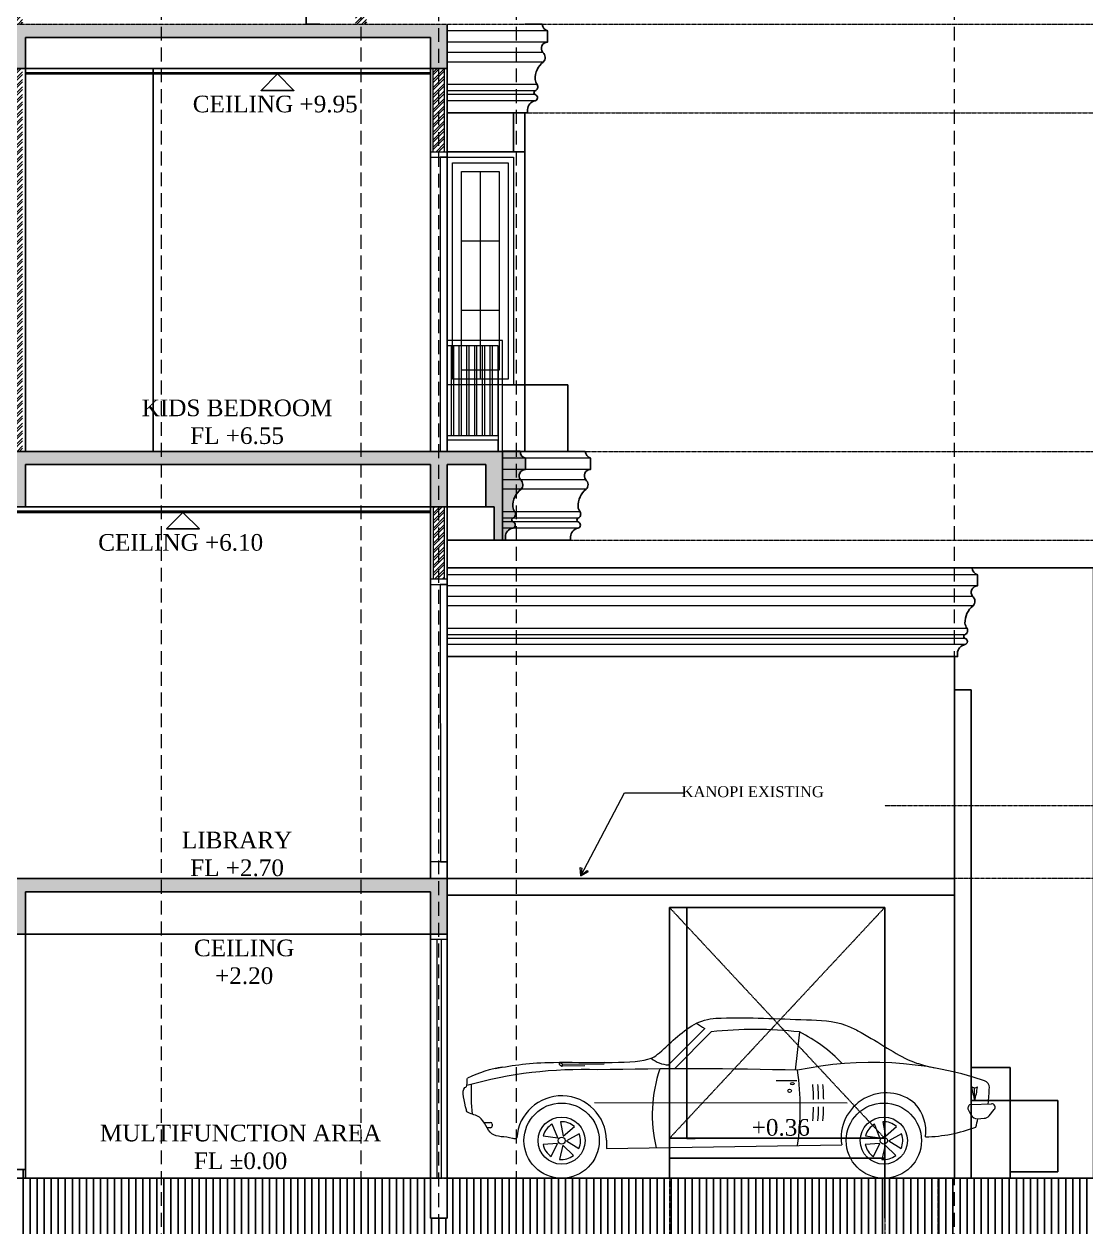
# Model space of a CAD drawing. Header units: millimetres. Extents: x -9564 to 494436, y -140371 to 4257.
# Drawn here: x 470329 to 479900, y -15362 to -4524 of the extents above; entities that cross this region are included whole.
import ezdxf

# ---------------------------------------------------------------- set-up
doc = ezdxf.new("R2010")
doc.units = ezdxf.units.MM
doc.header["$MEASUREMENT"] = 0
doc.linetypes.add('HIDDEN2', pattern=[0.1875, 0.125, -0.0625])
doc.layers.get('DEFPOINTS').update_dxf_attribs({"lineweight": 18})
for name, color, linetype, lineweight in [('09-Arsiran', 8, 'Continuous', 5), ('8', 8, 'Continuous', 5), ('AS', 8, 'HIDDEN2', 5), ('DIM', 1, 'Continuous', 5), ('DINDING', 1, 'Continuous', 20)]:
    doc.layers.add(name, color=color, linetype=linetype, lineweight=lineweight)
doc.layers.add('garis tipis', color=251, linetype='Continuous')
doc.layers.add('TEXT', color=4, linetype='Continuous')
doc.styles.add('style1', font='times.ttf', dxfattribs={"height": 0.15})
doc.styles.add('style2', font='times.ttf', dxfattribs={"height": 0.18})
doc.dimstyles.new('ISO-25', dxfattribs={"dimtxt": 0.18, "dimasz": 0.12, "dimexe": 0.1, "dimexo": 0.1, "dimgap": 0.0625, "dimtad": 1, "dimtoh": 1, "dimdec": 0, "dimlfac": 1000, "dimtxsty": 'style2', "dimblk": 'ARCHTICK', "dimcen": 0.15, "dimclrd": 1, "dimclre": 1, "dimclrt": 4, "dimadec": 0, "dimazin": 0, "dimtfac": 1, "dimtdec": 0, "dimtmove": 0, "dimatfit": 3, "dimldrblk": 'OBLIQUE', "dimfxl": 1, "dimarcsym": 0})
pattern_1 = [(95, (334578.1, -139278.485), (28.018925, 23.5106715), [3.809999, -41.909992]), (40, (334578.1, -139278.485), (-32.0036846, 22.0353416), [3.0479994, -33.5281105]), (145.451445, (334580.434, -139276.525), (-3.984759, 45.546012), [3.238001, -35.618042]), (91.1842, (334570.915, -139271.3), (44.28204, 32.390676), [5.714999, -62.864988]), (141.635558, (334574.605, -139268.6), (-1.417323, 68.56534), [4.857004, -53.427112]), (36.18415, (334570.915, -139271.3), (-1.417323, 68.56534), [4.571993, -50.291937]), (66, (334576.303, -139269.504), (35.903989, 6.9790285), [3.809999, -41.909992]), (11, (334576.303, -139269.504), (-17.307982, 34.788232), [3.0479994, -33.527994]), (116.451445, (334579.295, -139268.923), (18.596007, 41.767261), [3.238001, -35.617981]), (82.5, (334578.1, -139278.485), (-11.52109165, 12.3946804), [0, -33.1215938, 0, -34.0359936, 0, -33.6549937]), (52.5, (334578.1, -139278.485), (-4.7179446, 23.6173956), [0, -19.4055963, 0, -32.359594, 0, -12.8269976]), (12.5, (334570.089, -139286.495), (19.9855688, 18.3652357), [0, -12.6999976, 0, -39.6239925, 0, -52.57799]), (2.5, (334566.497, -139290.087), (17.3527776, 24.544474), [0, -16.509997, 0, -26.314395, 0, -37.337993])]

# ---------------------------------------------------------------- blocks, each defined once
blk = doc.blocks.new('_ArchTick')
at = {"color": 0, "linetype": 'ByBlock', "const_width": 0.15}
blk.add_lwpolyline([(-0.5, -0.5), (0.5, 0.5)], dxfattribs=at)
blk = doc.blocks.new('*D834')
at = {"color": 1, "lineweight": -2, "transparency": 16777216}
for p, q in [((472995, -1524), (472872, -1524)), ((472872, -4524), (472872, -1524)), ((472995, -4524), (472872, -4524))]:
    blk.add_line(p, q, dxfattribs=at)
at = {"layer": 'DEFPOINTS', "color": 0, "transparency": 16777216}
for p in [(472872, -1524), (472995, -1524), (472995, -4524)]:
    blk.add_point(p, dxfattribs=at)
at = {"color": 1, "lineweight": -2, "transparency": 16777216, "xscale": 0.12, "yscale": 0.12, "zscale": 0.12}
for p, rotation in [((472872, -1524), 90), ((472872, -4524), 270)]:
    blk.add_blockref('_ArchTick', p, dxfattribs=dict(at, rotation=rotation))
at = {"color": 4, "transparency": 16777216, "insert": (472872, -3024), "char_height": 0.18, "attachment_point": 5, "rotation": 90, "style": 'style2'}
blk.add_mtext('2999999', dxfattribs=at)
blk = doc.blocks.new('_Oblique')
at = {"color": 0, "linetype": 'ByBlock', "lineweight": -2}
blk.add_line((-0.5, -0.5), (0.5, 0.5), dxfattribs=at)
blk = doc.blocks.new('*D849')
at = {"color": 1, "lineweight": -2, "transparency": 16777216}
for p, q in [((478875, -9424), (479968, -9424)), ((479968, -9424), (479968, -14924)), ((480410, -14924), (479968, -14924))]:
    blk.add_line(p, q, dxfattribs=at)
at = {"layer": 'DEFPOINTS', "color": 0, "transparency": 16777216}
for p in [(478875, -9424), (479968, -14924), (480410, -14924)]:
    blk.add_point(p, dxfattribs=at)
at = {"color": 1, "lineweight": -2, "transparency": 16777216, "xscale": 0.12, "yscale": 0.12, "zscale": 0.12}
for p, rotation in [((479968, -9424), 90), ((479968, -14924), 270)]:
    blk.add_blockref('_ArchTick', p, dxfattribs=dict(at, rotation=rotation))
at = {"color": 4, "transparency": 16777216, "insert": (479968, -12174), "char_height": 0.18, "attachment_point": 5, "rotation": 90, "style": 'style2'}
blk.add_mtext('5499999', dxfattribs=at)
blk = doc.blocks.new('*D950')
at = {"color": 1, "lineweight": -2, "transparency": 16777216}
for p, q in [((479216, -14224), (479647, -14224)), ((479647, -14224), (479647, -14866)), ((479216, -14866), (479647, -14866))]:
    blk.add_line(p, q, dxfattribs=at)
at = {"layer": 'DEFPOINTS', "color": 0, "transparency": 16777216}
for p in [(479216, -14224), (479216, -14866), (479647, -14866)]:
    blk.add_point(p, dxfattribs=at)
at = {"color": 1, "lineweight": -2, "transparency": 16777216, "xscale": 0.12, "yscale": 0.12, "zscale": 0.12}
for p, rotation in [((479647, -14224), 90), ((479647, -14866), 270)]:
    blk.add_blockref('_ArchTick', p, dxfattribs=dict(at, rotation=rotation))
at = {"color": 4, "transparency": 16777216, "insert": (479647, -14545), "char_height": 0.18, "attachment_point": 5, "rotation": 90, "style": 'style2'}
blk.add_mtext('642382', dxfattribs=at)
blk = doc.blocks.new('*D951')
at = {"color": 1, "lineweight": -2, "transparency": 16777216}
for p, q in [((478866, -14223), (478866, -13924)), ((479216, -13924), (478866, -13924)), ((479216, -14223), (479216, -13924))]:
    blk.add_line(p, q, dxfattribs=at)
at = {"layer": 'DEFPOINTS', "color": 0, "transparency": 16777216}
for p in [(478866, -13924), (478866, -14224), (479216, -14224)]:
    blk.add_point(p, dxfattribs=at)
at = {"color": 1, "lineweight": -2, "transparency": 16777216, "xscale": 0.12, "yscale": 0.12, "zscale": 0.12, "rotation": 180}
blk.add_blockref('_ArchTick', (478866, -13924), dxfattribs=at)
at = {"color": 1, "lineweight": -2, "transparency": 16777216, "xscale": 0.12, "yscale": 0.12, "zscale": 0.12}
blk.add_blockref('_ArchTick', (479216, -13924), dxfattribs=at)
at = {"color": 4, "transparency": 16777216, "insert": (479041, -13924), "char_height": 0.18, "attachment_point": 5, "style": 'style2'}
blk.add_mtext('350000', dxfattribs=at)
blk = doc.blocks.new('*D869')
at = {"color": 1, "lineweight": -2, "transparency": 16777216}
for p, q in [((476379, -12484), (476302, -12484)), ((476302, -14564), (476302, -12484)), ((476379, -14564), (476302, -14564))]:
    blk.add_line(p, q, dxfattribs=at)
at = {"layer": 'DEFPOINTS', "color": 0, "transparency": 16777216}
for p in [(476302, -12484), (476379, -12484), (476379, -14564)]:
    blk.add_point(p, dxfattribs=at)
at = {"color": 1, "lineweight": -2, "transparency": 16777216, "xscale": 0.12, "yscale": 0.12, "zscale": 0.12}
for p, rotation in [((476302, -12484), 90), ((476302, -14564), 270)]:
    blk.add_blockref('_ArchTick', p, dxfattribs=dict(at, rotation=rotation))
at = {"color": 4, "transparency": 16777216, "insert": (476302, -13524), "char_height": 0.18, "attachment_point": 5, "rotation": 90, "style": 'style2'}
blk.add_mtext('2080000', dxfattribs=at)
blk = doc.blocks.new('lis 3')
at = {"true_color": 0x636466}
h = blk.add_hatch(color=251, dxfattribs=at)
h.dxf.hatch_style = 1
h.paths.add_polyline_path([(93.26, 135.846), (93.26, 135.946, -0.319918), (93.212, 136.009), (93.053, 136.009), (93.053, 135.209), (93.079, 135.209), (93.079, 135.238, -0.36498), (93.146, 135.317, 0.74874), (93.148, 135.373, -0.70461), (93.147, 135.407, 0.42104), (93.166, 135.463, -0.123299), (93.147, 135.51, -0.24485), (93.22, 135.667, 0.438632), (93.216, 135.752, -0.621787)])
blk.add_lwpolyline([(93.053, 135.209), (93.079, 135.209), (93.079, 135.238, -0.36498), (93.146, 135.317, 0.741922), (93.149, 135.373, -0.66528), (93.145, 135.406, 0.438756), (93.166, 135.463, -0.123299), (93.147, 135.51, -0.24485), (93.22, 135.667, 0.438632), (93.216, 135.752, -0.621787), (93.26, 135.846), (93.26, 135.946, -0.319918), (93.212, 136.009), (93.053, 136.009)], format="xyb", close=True)
blk = doc.blocks.new('*U332')
for p, q in [((72.93, 40.23), (85.8, 53.18)), ((75, 38.82), (88.08, 51.97)), ((119.39, 51.91), (117.92, 38.32)), ((50.13, 41.06), (34.31, 40.98)), ((43.26, 39.85), (35.15, 39.78)), ((35.3, 40.46), (50.13, 40.62)), ((111.09, 34.73), (118.48, 34.64)), ((46.65, 26.83), (136.29, 26.77)), ((180.37, 26.17), (187.51, 26.41)), ((179.3, 24.35), (180.25, 22.49)), ((186.68, 22.17), (188.51, 24.37)), ((7.45, 19.78), (9.74, 19.8)), ((9.76, 17.93), (8.53, 17.92)), ((10.37, 19.19), (10.38, 18.56)), ((182.62, 21.14), (184.91, 21.28)), ((50.87, 13.52), (50.91, 10.52))]:
    blk.add_line(p, q)
for points in [[(35.31, 39.93), (35.3, 40.27, 0.269532), (35.14, 40.54), (34.38, 40.96, 0.575383), (34.15, 40.83), (34.15, 40.49, 0.269532), (34.32, 40.22), (35.08, 39.79, 0.575383)], [(28.49, 15.1), (33.61, 14.4), (31.65, 19.18, 0.199906)], [(34.64, 20.05), (35.56, 14.97), (39.5, 18.31, 0.199906)], [(142.85, 15.1), (147.96, 14.4), (146.01, 19.18, 0.199906)], [(148.99, 20.05), (149.91, 14.97), (153.85, 18.31, 0.199906)], [(41.25, 15.74), (36.7, 13.3), (41.09, 10.58, 0.199906)], [(155.6, 15.74), (151.06, 13.3), (155.45, 10.58, 0.199906)], [(31.31, 7.72), (33.55, 12.37), (28.4, 11.99, 0.199906)], [(39.19, 8.12), (35.46, 11.69), (34.23, 6.67, 0.199906)], [(145.66, 7.72), (147.9, 12.37), (142.75, 11.99, 0.199906)], [(153.54, 8.12), (149.81, 11.69), (148.59, 6.67, 0.199906)]]:
    blk.add_lwpolyline(points, format="xyb", close=True)
for points in [[(181.58, 27.46), (181.53, 31.95), (180.48, 32.43)], [(181.58, 27.46), (181.53, 31.95), (182.57, 32.45)], [(50.91, 10.52), (134.38, 11.83)]]:
    blk.add_lwpolyline(points)
for centre, radius in [((115.89, 31.01), 0.619), ((34.98, 13.35), 13.35), ((149.33, 13.35), 13.35), ((34.98, 13.35), 8.35), ((149.33, 13.35), 8.35), ((34.98, 13.35), 1.25), ((149.33, 13.35), 1.25)]:
    blk.add_circle(centre, radius)
for centre, radius, start, end in [((114.6, 105.09), 59.37, 237.6103, 240.9785), ((103.45, -95), 147.78, 83.8163, 95.9705), ((95.51, 3.91), 53.61, 43.2748, 63.5665), ((42.18, -111.35), 149.91, 87.8393, 105.8096), ((20.53, -3.15), 43.06, 98.5304, 116.112), ((80.1, -1364.13), 1402.96, 88.42296, 91.3179), ((73.29, 50.49), 10.26, 230.424, 268.0085), ((118.31, 22.51), 51.16, 161.4307, 193.2363), ((145.17, -84.88), 125.99, 71.5283, 102.1242), ((25.66, 24.94), 94.01, 351.8279, 8.1674), ((184.3, 32.25), 2.49, 357.932, 71.5283), ((79.16, 30.11), 76.3, 177.5773, 185.5205), ((45.64, 26.83), 78.76, 0.852, 4.6556), ((47.43, 26.85), 78.76, 0.852, 4.6556), ((49.23, 26.87), 78.76, 0.852, 4.6556), ((150.1, 14.36), 15.92, 49.2263, 189.1528), ((216.26, 37.76), 36.17, 188.4683, 196.5315), ((146.68, 36.98), 36.17, 344.7432, 352.8063), ((116.55, 34.7), 70.29, 353.1942, 357.932), ((34.98, 13.35), 15.9, 0.6373, 176.3412), ((149.4, 16.55), 14.84, 352.7285, 41.6613), ((180.41, 24.92), 1.25, 91.939, 207.109), ((187.55, 25.16), 1.25, 320.1683, 91.939), ((45.64, 26.83), 78.76, 355.2644, 358.8633), ((47.43, 26.85), 78.76, 355.2644, 358.8633), ((49.23, 26.87), 78.76, 355.2644, 358.8633), ((182.47, 23.63), 2.49, 207.109, 273.4677), ((184.76, 23.76), 2.49, 273.4677, 320.1683), ((9.75, 19.18), 0.623, 0.6373, 90.6373), ((9.76, 18.55), 0.623, 270.6373, 0.6373), ((162.47, 70.82), 56.18, 271.6865, 290.2774), ((114.25, 37.03), 70.29, 344.3985, 346.9385)]:
    blk.add_arc(centre, radius, start, end)
blk.add_ellipse((116.89, 33.59), major_axis=(-0.63, -0.007), ratio=0.610043)
for points, knots in [([(11.39, 38.92), (18.06, 40.19), (30.91, 42.01), (64.77, 40.11), (70.25, 44.91), (82.35, 56.38), (99.18, 57.3), (116.06, 56.35), (133.04, 55.87), (145.24, 49.87), (153.62, 43.8), (161.17, 40.68), (164.92, 39.73), (167.29, 39.15)], [18.629823, 18.629823, 18.629823, 18.629823, 19.527405, 20.700571, 21.107983, 21.608568, 21.92336, 23.151359, 23.716171, 23.908743, 24.77794, 24.943072, 25.187755, 25.187755, 25.187755, 25.187755]), ([(19.11, 14.36), (18.99, 14.21), (18.5, 13.81), (15.35, 15), (9.19, 13.94), (7.26, 22.22), (3.01, 22.66), (1.32, 23.61), (0.64, 26.92), (-0.96, 31.49), (1.54, 32.64), (1.5, 34.06), (1.49, 34.8), (1.49, 35.06), (1.52, 35.3), (1.58, 35.51)], [16.815853, 16.815853, 16.815853, 16.815853, 16.838212, 16.885395, 17.18439, 17.479846, 17.654423, 17.670693, 17.696923, 18.016358, 18.052739, 18.140805, 18.140805, 18.140805, 18.172382, 18.172382, 18.172382, 18.172382])]:
    blk.add_open_spline(points, degree=3, knots=knots)
blk = doc.blocks.new('HDRHRD')
at = {"layer": 'AS'}
for p, q in [((675.368, 150.089), (675.368, 168.018)), ((677.168, 150.089), (677.168, 168.018)), ((677.868, 149.515), (677.868, 168.018)), ((678.568, 150.089), (678.568, 168.018)), ((682.518, 150.089), (682.518, 168.018))]:
    blk.add_line(p, q, dxfattribs=at)

msp = doc.modelspace()

# ---------------------------------------------------------------- hatches: boundary and pattern name
h = msp.add_hatch()
h.set_pattern_fill('ANSI32', color=8, scale=4.999999)
h.set_pattern_definition([(45, (334578.1, -139278.485), (-33.675954, 33.675954), []), (45, (334600.55, -139278.485), (-33.675954, 33.675954), [])])
h.paths.add_polyline_path([(473416.0226, -1473.5402), (473316.0226, -1473.5402), (473316.0226, -4523.5396), (473416.0226, -4523.5396)])
h.paths.add_polyline_path([(470316.0232, -1473.5402), (470216.0232, -1473.5402), (470216.0232, -4523.5396), (470316.0232, -4523.5396)])
h.paths.add_polyline_path([(468116.0236, -1473.5402), (468016.0236, -1473.5402), (468016.0236, -4523.5396), (468116.0236, -4523.5396)])
h.paths.add_polyline_path([(474116.0225, -4923.5396), (474016.0225, -4923.5396), (474016.0225, -5673.5394), (474116.0225, -5673.5394)])
h.paths.add_polyline_path([(470316.0232, -4923.5396), (470216.0232, -4923.5396), (470216.0232, -8373.5389), (470316.0232, -8373.5389)])
h.paths.add_polyline_path([(468116.0236, -4923.5396), (468016.0236, -4923.5396), (468016.0236, -8373.5389), (468116.0236, -8373.5389)])
h.paths.add_polyline_path([(461041.025, -12723.5381), (460941.025, -12723.5381), (460941.025, -14923.5377), (461041.025, -14923.5377)])
h.paths.add_polyline_path([(464736.0243, -12723.5381), (464636.0244, -12723.5381), (464636.0244, -14843.5377), (464736.0243, -14843.5377)])
h.paths.add_polyline_path([(468116.0236, -8923.5388), (468016.0236, -8923.5388), (468016.0236, -12223.5382), (468116.0236, -12223.5382)])
h.paths.add_polyline_path([(461041.025, -1466.238), (460941.025, -1466.238), (460941.025, -4523.5396), (461041.025, -4523.5396)])
h.paths.add_polyline_path([(461041.025, -8273.5389), (460941.025, -8273.5389), (460941.025, -8373.5389), (461041.025, -8373.5389)])
h.paths.add_polyline_path([(460941.025, -5323.5395), (461041.025, -5323.5395), (461041.025, -4923.5396), (460941.025, -4923.5396)])
h.paths.add_polyline_path([(460941.025, -9173.5388), (461041.025, -9173.5388), (461041.025, -8873.5388), (460941.025, -8873.5388)])
h.paths.add_polyline_path([(474016.0225, -9523.5387), (474116.0225, -9523.5387), (474116.0225, -8873.5388), (474016.0225, -8873.5388)])
h = msp.add_hatch()
h.set_pattern_fill('ANSI31', color=8, scale=19.999996, angle=45)
h.set_pattern_definition([(90, (332778.32, -139278.485), (-63.499988, 0), [])])
h.paths.add_polyline_path([(478566.0217, -14923.5377), (480816.0212, -14923.5377), (480816.0212, -15483.5376), (478566.0217, -15483.5376)])
h.paths.add_polyline_path([(478086.0218, -14923.5377), (478566.0217, -14923.5377), (478566.0217, -15483.5376), (478086.0218, -15483.5376)])
h.paths.add_polyline_path([(476146.0222, -14923.5377), (478086.0218, -14923.5377), (478086.0218, -15483.5376), (476146.0222, -15483.5376)])
h.paths.add_polyline_path([(474141.0225, -14923.5377), (476146.0222, -14923.5377), (476146.0222, -15483.5376), (460916.025, -15483.5376), (460916.025, -15283.5376), (470230.7929, -15283.5376), (470341.0232, -15283.5376), (474141.0225, -15283.5376)])
h.paths.add_polyline_path([(464761.0243, -14843.5377), (467991.0236, -14843.5377), (467991.0236, -15283.5376), (464761.0243, -15283.5376)])
h.paths.add_polyline_path([(461066.025, -14843.5377), (464611.0244, -14843.5377), (464611.0244, -15283.5376), (461066.025, -15283.5376)])
h.paths.add_polyline_path([(473991.0225, -14923.5377), (470341.0232, -14923.5377), (470341.0232, -14843.5377), (467991.0236, -14843.5377), (467991.0236, -15283.5376), (473991.0225, -15283.5376)])
at = {"layer": 'DIM', "true_color": 0x636466}
h = msp.add_hatch(dxfattribs=at)
h.set_pattern_fill('AR-CONC', color=251, scale=0.2, angle=45)
h.set_pattern_definition(pattern_1)
h.paths.add_polyline_path([(474141.0225, -4523.5396), (460916.025, -4523.5396), (460916.025, -4923.5396), (461066.025, -4923.5396), (461066.025, -4643.5396), (467991.0236, -4643.5396), (467991.0236, -4923.5396), (468141.0236, -4923.5396), (468141.0236, -4643.5396), (470191.0232, -4643.5396), (470191.0232, -4923.5396), (470341.0232, -4923.5396), (470341.0232, -4643.5396), (473991.0225, -4643.5396), (473991.0225, -4923.5396), (474141.0225, -4923.5396)])
h = msp.add_hatch(dxfattribs=at)
h.set_pattern_fill('AR-CONC', color=251, scale=0.2, angle=45)
h.set_pattern_definition(pattern_1)
h.paths.add_polyline_path([(474080.4071, -8373.5389), (460916.025, -8373.5389), (460916.025, -8873.5388), (461066.025, -8873.5388), (461066.025, -8493.5389), (467991.0236, -8493.5389), (467991.0236, -8873.5388), (468141.0236, -8873.5388), (468141.0236, -8493.5389), (470191.0232, -8493.5389), (470191.0232, -8873.5388), (470341.0232, -8873.5388), (470341.0232, -8493.5389), (473991.0225, -8493.5389), (473991.0225, -8873.5388), (474141.0225, -8873.5388), (474141.0225, -8493.5389), (474491.0224, -8493.5389), (474491.0224, -8873.5388), (474566.0224, -8873.5388), (474566.0224, -9173.5388), (474641.0224, -9173.5388), (474641.0224, -8373.5389), (474141.0225, -8373.5389)])
h = msp.add_hatch(dxfattribs=at)
h.set_pattern_fill('AR-CONC', color=251, scale=0.2, angle=45)
h.set_pattern_definition(pattern_1)
h.paths.add_polyline_path([(474141.0225, -12223.5382), (468141.0236, -12223.5382), (468141.0236, -12343.5382), (470191.0232, -12343.5382), (470191.0232, -12723.5381), (470196.0234, -12723.5381), (470341.0232, -12723.5381), (470341.0232, -12343.5382), (473991.0225, -12343.5382), (473991.0225, -12723.5381), (474141.0225, -12723.5381)])

# ---------------------------------------------------------------- linework, layer by layer
for p, q in [((474141.0225, -4523.5396, 0), (474141.0225, -8373.5389)), ((474841.3278, -4523.5396, 0), (475000.0778, -4523.5396)), ((470341.0232, -8373.5389), (470341.0232, -4643.5396)), ((470341.0232, -4643.5396), (473991.0225, -4643.5396)), ((473991.0225, -4923.5396), (473991.0225, -4643.5396)), ((468141.0236, -4923.5396), (474141.0225, -4923.5396, 0)), ((470341.0232, -4973.5396), (473991.0225, -4973.5396)), ((471491.023, -4923.5396), (471491.023, -8373.5389)), ((473991.0225, -8373.5389), (473991.0225, -4923.5396)), ((474841.3271, -5323.5395, 0), (474141.0225, -5323.5395, 0)), ((474741.0217, -5323.5395), (474741.0217, -5673.5394, 0)), ((474841.0216, -5323.5395), (474841.0216, -7873.539, 0)), ((474141.0225, -5673.5394, 0), (474841.0216, -5673.5394, 0)), ((474841.0216, -7773.539, 0), (474641.0224, -7773.539)), ((475228.5208, -7773.539, 0), (474841.0216, -7773.539, 0)), ((475228.5208, -8373.5389, 0), (475228.5208, -7773.539, 0)), ((474841.0216, -7873.539, 0), (474841.0216, -8373.5389, 0)), ((460916.025, -8373.5389), (474828.5224, -8373.5389)), ((474141.0225, -8373.5389), (474641.0224, -8373.5389)), ((474641.0224, -8373.5389), (474641.0224, -9173.5388)), ((474828.5216, -8373.5389, 0), (475228.5216, -8373.5389, 0)), ((475228.5216, -8373.5389, 0), (475387.2715, -8373.5389)), ((470341.0232, -8493.5389), (473991.0225, -8493.5389)), ((470341.0232, -8493.5389, 0), (470341.0232, -8873.5388)), ((473991.0225, -8493.5389), (473991.0225, -12223.5382)), ((474141.0225, -8493.5389), (474141.0225, -9423.5387)), ((474141.0225, -8493.5389), (474491.0224, -8493.5389)), ((474491.0224, -8493.5389), (474491.0224, -8873.5388)), ((467991.0236, -8873.5388), (473991.0225, -8873.5388)), ((467991.0236, -8873.5388), (474141.0225, -8873.5388)), ((474141.0225, -8873.5388), (474491.0224, -8873.5388)), ((474491.0224, -8873.5388), (474566.0224, -8873.5388)), ((474566.0224, -8873.5388), (474566.0224, -9173.5388, 0)), ((467991.0236, -8923.5388), (473991.0225, -8923.5388)), ((475078.5216, -9173.5388, 0), (474141.0238, -9173.5388)), ((475228.5208, -9173.5388, 0), (475078.5216, -9173.5388, 0)), ((474141.0225, -9423.5387), (474141.0225, -15283.5376)), ((478874.7716, -9423.5387), (474141.0225, -9423.5387)), ((478716.0216, -10223.5386), (474141.0225, -10223.5386)), ((478716.0216, -10223.5386), (478716.0216, -10723.5385)), ((478716.0216, -10723.5385), (478716.0216, -10523.5385)), ((478716.0216, -10523.5385), (478866.0216, -10523.5385)), ((478866.0216, -10523.5385), (478866.0216, -14923.5377)), ((478716.0216, -10723.5385), (478716.0216, -14923.5377)), ((474141.0225, -12123.5382), (474141.0225, -12073.5382)), ((474141.0225, -12223.5382), (460916.025, -12223.5382)), ((474141.0225, -12223.5382), (478716.0216, -12223.5382)), ((473991.0225, -12343.5382), (470341.0232, -12343.5382)), ((470341.0232, -14843.5377), (470341.0232, -12343.5382)), ((473991.0225, -12343.5382), (473991.0225, -15283.5376)), ((474141.0225, -12373.5382), (478716.0216, -12373.5382)), ((478086.0218, -12483.5382), (476146.0222, -12483.5382)), ((476146.0222, -14383.5378), (476146.0222, -12483.5382)), ((478086.0218, -14923.5377), (478086.0218, -12483.5382)), ((470346.0234, -12723.5381), (470196.0234, -12723.5381)), ((474141.0225, -12723.5381), (470346.0234, -12723.5381)), ((478086.0218, -14563.5378), (478086.0218, -12723.5381)), ((479216.0215, -14223.5378), (478866.0216, -14223.5378)), ((479216.0215, -14923.5377), (479216.0215, -14223.5378)), ((476146.0222, -14383.5378), (476146.0222, -14923.5377)), ((476146.0222, -14563.5378), (478086.0218, -14563.5378)), ((470341.0232, -14843.5377), (461066.025, -14843.5377)), ((470341.0232, -14923.5377), (470341.0232, -14843.5377)), ((478086.0218, -14743.5377), (476146.0222, -14743.5377)), ((473991.0225, -14923.5377), (464761.0243, -14923.5377)), ((474141.0225, -14923.5377, 0), (480816.0212, -14923.5377)), ((478086.0218, -15283.5376), (478086.0218, -14923.5377)), ((478566.0217, -14923.5377), (479216.0215, -14923.5377)), ((474141.0225, -15283.5376), (473991.0225, -15283.5376))]:
    msp.add_line(p, q)
for points in [[(474841.3278, -5323.5395), (474867.5703, -5323.5395), (474867.5703, -5294.3306, -0.3649802613), (474934.132, -5215.2921, 0.7419223053), (474936.7831, -5159.4546, -0.6652802154), (474933.2929, -5126.4733, 0.4387564717), (474953.7176, -5068.8708, -0.1232988423), (474934.7832, -5022.0574, -0.2448504759), (475008.5142, -4865.5323, 0.4386320969), (475003.7808, -4780.1939, -0.6217871936), (475047.7027, -4686.0396), (475047.7027, -4586.0396, -0.3199175428), (475000.0778, -4523.5396)], [(475228.5216, -9173.5388), (475254.764, -9173.5388), (475254.764, -9144.3299, -0.3649802613), (475321.3257, -9065.2914, 0.7419223053), (475323.9769, -9009.4538, -0.6652802154), (475320.4866, -8976.4726, 0.4387564717), (475340.9114, -8918.8701, -0.1232988423), (475321.9769, -8872.0566, -0.2448504759), (475395.708, -8715.5316, 0.4386320969), (475390.9746, -8630.1931, -0.6217871936), (475434.8965, -8536.0389), (475434.8965, -8436.0389, -0.3199175428), (475387.2715, -8373.5389)], [(478716.0216, -10223.5386), (478742.2641, -10223.5386), (478742.2641, -10194.3297, -0.3649802613), (478808.8258, -10115.2912, 0.7419223053), (478811.477, -10059.4536, -0.6652802154), (478807.9867, -10026.4724, 0.4387564717), (478828.4115, -9968.8699, -0.1232988423), (478809.477, -9922.0564, -0.2448504759), (478883.208, -9765.5314, 0.4386320969), (478878.4747, -9680.1929, -0.6217871936), (478922.3966, -9586.0387), (478922.3966, -9486.0387, -0.3199175428), (478874.7716, -9423.5387)]]:
    msp.add_lwpolyline(points, format="xyb")
for points in [[(472613.1843, -4973.5396), (472761.1787, -5121.534), (472465.1899, -5121.534), (472613.1843, -4973.5396)], [(471761.0691, -8923.5388), (471909.0635, -9071.5332), (471613.0747, -9071.5332), (471761.0691, -8923.5388)], [(470341.0232, -12723.5381), (470341.0232, -14843.5377), (470191.0232, -14843.5377), (470191.0232, -12343.5382)]]:
    msp.add_lwpolyline(points)
at = {"layer": '09-Arsiran'}
for p, q in [((475047.7027, -4586.0396), (474141.0225, -4586.0396)), ((475047.7027, -4686.0396), (474141.0225, -4686.0396)), ((475003.7808, -4780.1939), (474141.0225, -4780.1939)), ((475008.5142, -4865.5323), (474141.0225, -4865.5323)), ((474953.7176, -5068.8708), (474141.0225, -5068.8708)), ((474933.2929, -5126.4733), (474141.0225, -5126.4733)), ((474936.7831, -5159.4546), (474141.0225, -5159.4546)), ((474934.132, -5215.2921), (474141.0225, -5215.2921)), ((474141.0225, -5723.5394), (474741.0217, -5723.5394)), ((474741.0217, -5723.5394, 0), (474741.0217, -7773.539, 0)), ((474441.0223, -5853.5394), (474441.0223, -7723.539)), ((474271.0225, -6476.8726), (474611.022, -6476.8726)), ((474271.0225, -7100.2058), (474611.022, -7100.2058)), ((474601.0224, -7373.5391), (474141.0225, -7373.5391, 0)), ((474601.0224, -7423.5391), (474141.0225, -7423.5391, 0)), ((474251.0225, -8233.539), (474251.0225, -7423.5391)), ((474271.0225, -8233.539), (474271.0225, -7423.5391)), ((474321.0225, -8233.539), (474321.0225, -7423.5391)), ((474341.0225, -8233.539), (474341.0225, -7423.5391)), ((474391.0224, -8233.539), (474391.0224, -7423.5391)), ((474411.0224, -8233.539), (474411.0224, -7423.5391)), ((474461.0224, -8233.539), (474461.0224, -7423.5391)), ((474481.0224, -8233.539), (474481.0224, -7423.5391)), ((474531.0224, -8233.539), (474531.0224, -7423.5391)), ((474551.0224, -8233.539), (474551.0224, -7423.5391)), ((474641.0224, -7373.5391), (474601.0224, -7373.5391)), ((474601.0224, -7423.5391), (474601.0224, -8373.5389)), ((474601.0224, -8233.539), (474601.0224, -7423.5391)), ((474641.0224, -8373.5389), (474641.0224, -7373.5391)), ((474601.0224, -8233.539), (474141.0225, -8233.539)), ((474601.0224, -8273.5389), (474141.0225, -8273.5389)), ((474601.0224, -8373.5389), (474601.0224, -8273.5389)), ((475434.8965, -8436.0389), (474641.0224, -8436.0389)), ((475434.8965, -8536.0389), (474641.0224, -8536.0389)), ((475390.9746, -8630.1931), (474641.0224, -8630.1931)), ((475395.708, -8715.5316), (474641.0224, -8715.5316)), ((475340.9114, -8918.8701), (474641.0224, -8918.8701)), ((475320.4866, -8976.4726), (474641.0224, -8976.4726)), ((475323.9769, -9009.4538), (474641.0224, -9009.4538)), ((475321.3257, -9065.2914), (474641.0224, -9065.2914)), ((478922.3966, -9486.0387), (474141.0225, -9486.0387)), ((478922.3966, -9586.0387), (474141.0225, -9586.0387)), ((478878.4747, -9680.1929), (474141.0225, -9680.1929)), ((478883.208, -9765.5314), (474141.0225, -9765.5314)), ((478828.4115, -9968.8699), (474141.0225, -9968.8699)), ((478807.9867, -10026.4724), (474141.0225, -10026.4724)), ((478811.477, -10059.4536), (474141.0225, -10059.4536)), ((478808.8258, -10115.2912), (474141.0225, -10115.2912))]:
    msp.add_line(p, q, dxfattribs=at)
for points in [[(474741.022, -7773.539), (474141.0225, -7773.539), (474141.0225, -5723.5394), (474741.022, -5723.5394)], [(474691.022, -7723.539), (474191.0225, -7723.539), (474191.0225, -5773.5394), (474691.022, -5773.5394)], [(474611.022, -7643.5391), (474271.0225, -7643.5391), (474271.0225, -5853.5394), (474611.022, -5853.5394)]]:
    msp.add_lwpolyline(points, close=True, dxfattribs=at)
at = {"layer": '8'}
for p, q in [((474016.0225, -5673.5394), (474016.0225, -4923.5396)), ((474116.0225, -4923.5396, 0), (474116.0225, -5673.5394, 0)), ((474016.0225, -8873.5388), (474016.0225, -9523.5387)), ((474116.0225, -8873.5388), (474116.0225, -9523.5387)), ((475348.5081, -12198.4036), (475741.3245, -11450.9568)), ((475741.3245, -11450.9568), (476272.7809, -11450.9568)), ((475348.5081, -12198.4036), (475342.1495, -12121.8723)), ((475342.1495, -12121.8723), (475355.1491, -12127.8032)), ((475355.1491, -12127.8032), (475348.5081, -12198.4036)), ((475402.8889, -12152.8926), (475348.5081, -12198.4036)), ((475348.5081, -12198.4036), (475415.1465, -12160.2354)), ((475415.1465, -12160.2354), (475402.8889, -12152.8926))]:
    msp.add_line(p, q, dxfattribs=at)
at = {"layer": 'AS'}
for p, q in [((458532.627, -4523.5396, 0), (482486.7168, -4523.5396, 0)), ((474854.7641, -5323.5395), (484335.6263, -5323.5395)), ((458532.627, -8373.5389, 0), (482486.7168, -8373.5389, 0)), ((475078.5216, -9173.5388), (484335.6263, -9173.5388)), ((478874.7716, -9423.5387), (482800.3842, -9423.5387)), ((478086.0218, -11563.5383), (482447.418, -11563.5383)), ((482961.0032, -12223.5382), (468141.0236, -12223.5382)), ((476146.0222, -12483.5382), (478086.0218, -14563.5378)), ((478086.0218, -12483.5382), (476146.0222, -14563.5378)), ((464761.0243, -14923.5377, 0), (482486.7168, -14923.5377, 0)), ((476146.0222, -14923.5377), (476146.0222, -17922.3806)), ((478086.0218, -14923.5377), (478086.0218, -18452.3646)), ((478566.0217, -14923.5377), (478566.0217, -17999.2184))]:
    msp.add_line(p, q, dxfattribs=at)
at = {"layer": 'DINDING'}
for p, q in [((473991.0225, -8373.5389), (473991.0225, -5673.5394)), ((473991.0225, -5673.5394), (474141.0225, -5673.5394, 0)), ((473991.0225, -5723.5394), (474141.0225, -5723.5394, 0)), ((474181.0225, -8233.539), (474181.0225, -7423.5391)), ((474201.0225, -8233.539), (474201.0225, -7423.5391)), ((473991.0225, -12073.5382), (473991.0225, -9523.5387)), ((473991.0225, -9523.5387), (474141.0225, -9523.5387, 0)), ((473991.0225, -9573.5387), (474141.0225, -9573.5387, 0)), ((474141.0225, -12073.5382), (473991.0225, -12073.5382)), ((474141.0225, -12773.5381, 0), (473991.0225, -12773.5381, 0))]:
    msp.add_line(p, q, dxfattribs=at)
for points in [[(474141.0225, -5723.5394), (474080.4071, -5723.5394), (474080.4071, -8373.5389), (474141.0225, -8373.5389)], [(474141.0225, -9573.5387), (474080.4071, -9573.5387), (474080.8572, -12073.5382), (474141.4725, -12073.5382)], [(474141.0225, -14923.5377), (473991.0225, -14923.5377), (473991.0225, -12723.5381), (474141.0225, -12723.5381)], [(474090.2699, -12773.5381), (474049.3055, -12773.5381), (474049.3055, -14923.5377), (474090.2699, -14923.5377)]]:
    msp.add_lwpolyline(points, close=True, dxfattribs=at)
at = {"layer": 'garis tipis'}
for p, q in [((470341.0232, -4963.5396), (473991.0225, -4963.5396)), ((467991.0236, -8913.5388), (473991.0225, -8913.5388))]:
    msp.add_line(p, q, dxfattribs=at)

# ---------------------------------------------------------------- block references
at = {"xscale": 999.9998119083025, "yscale": 999.9998119083025, "zscale": 999.9998119083025}
for name, p in [('HDRHRD', (-203801.8411, -168824.0698)), ('lis 3', (381587.8639, -144382.308))]:
    msp.add_blockref(name, p, dxfattribs=at)
at = {"layer": '8', "xscale": 25.39999522247088, "yscale": 25.39999522247088, "zscale": 25.39999522247088}
msp.add_blockref('*U332', (474285.2929, -14923.5167, 0), dxfattribs=at)

# ---------------------------------------------------------------- texts
at = {"layer": 'TEXT', "attachment_point": 5, "style": 'style1'}
for s, insert, char_height, width in [('CEILING +9.95', (472592.4525, -5245.4874), 149.999972, 3201.420249), ('\\A1;KIDS BEDROOM\\PFL +6.55', (472248.6748, -8108.4773), 149.999972, 3201.420249), ('CEILING +6.10', (471740.3373, -9195.4866), 149.999972, 3201.420249), ('\\A1;\\pxqr;KANOPI EXISTING', (476190.7292, -11441.007), 98.210155, 2692.489861), ('\\A1;LIBRARY\\PFL +2.70', (472248.6748, -12002.2362), 149.999972, 3201.420249), ('CEILING\\P+2.20', (472312.8227, -12974.7069), 149.99997, 3201.420249), ('\\A1;\\P+0.36', (477149.6715, -14341.3926), 149.99997, 3201.420249), ('\\A1;MULTIFUNCTION AREA\\PFL %%P0.00', (472280.7356, -14642.3983), 149.999972, 3201.420249)]:
    msp.add_mtext(s, dxfattribs=dict(at, insert=insert, char_height=char_height, width=width))

# ---------------------------------------------------------------- dimensions: what is measured, and where the dimension line sits
for base, p1, p2, angle, picture, middle in [((472872.2221, -1523.5402), (472995.3529, -4523.5396), (472995.3529, -1523.5402), 90, '*D834', (472872.0678, -3023.5399)), ((479968.0441, -14923.5377), (478874.7716, -9423.5387), (480410.3112, -14923.5377), 90, '*D849', (479967.8897, -12173.5382)), ((476301.9854, -12483.5382), (476378.6208, -14563.5378), (476378.6208, -12483.5382), 90, '*D869', (476301.8313, -13523.538)), ((478866.0216, -13924.1263), (479216.0215, -14223.5378), (478866.0216, -14223.5378), 180, '*D951', (479041.0216, -13923.9723)), ((479647.0094, -14865.9198), (479216.0215, -14223.5378), (479216.0215, -14865.9198), 90, '*D950', (479646.8553, -14544.7288))]:
    dim = msp.add_linear_dim(base=base, p1=p1, p2=p2, angle=angle, dimstyle='ISO-25')
    dim.commit()
    dim.dimension.update_dxf_attribs({"geometry": picture, "text_midpoint": middle})

doc.saveas('drawing.dxf')
